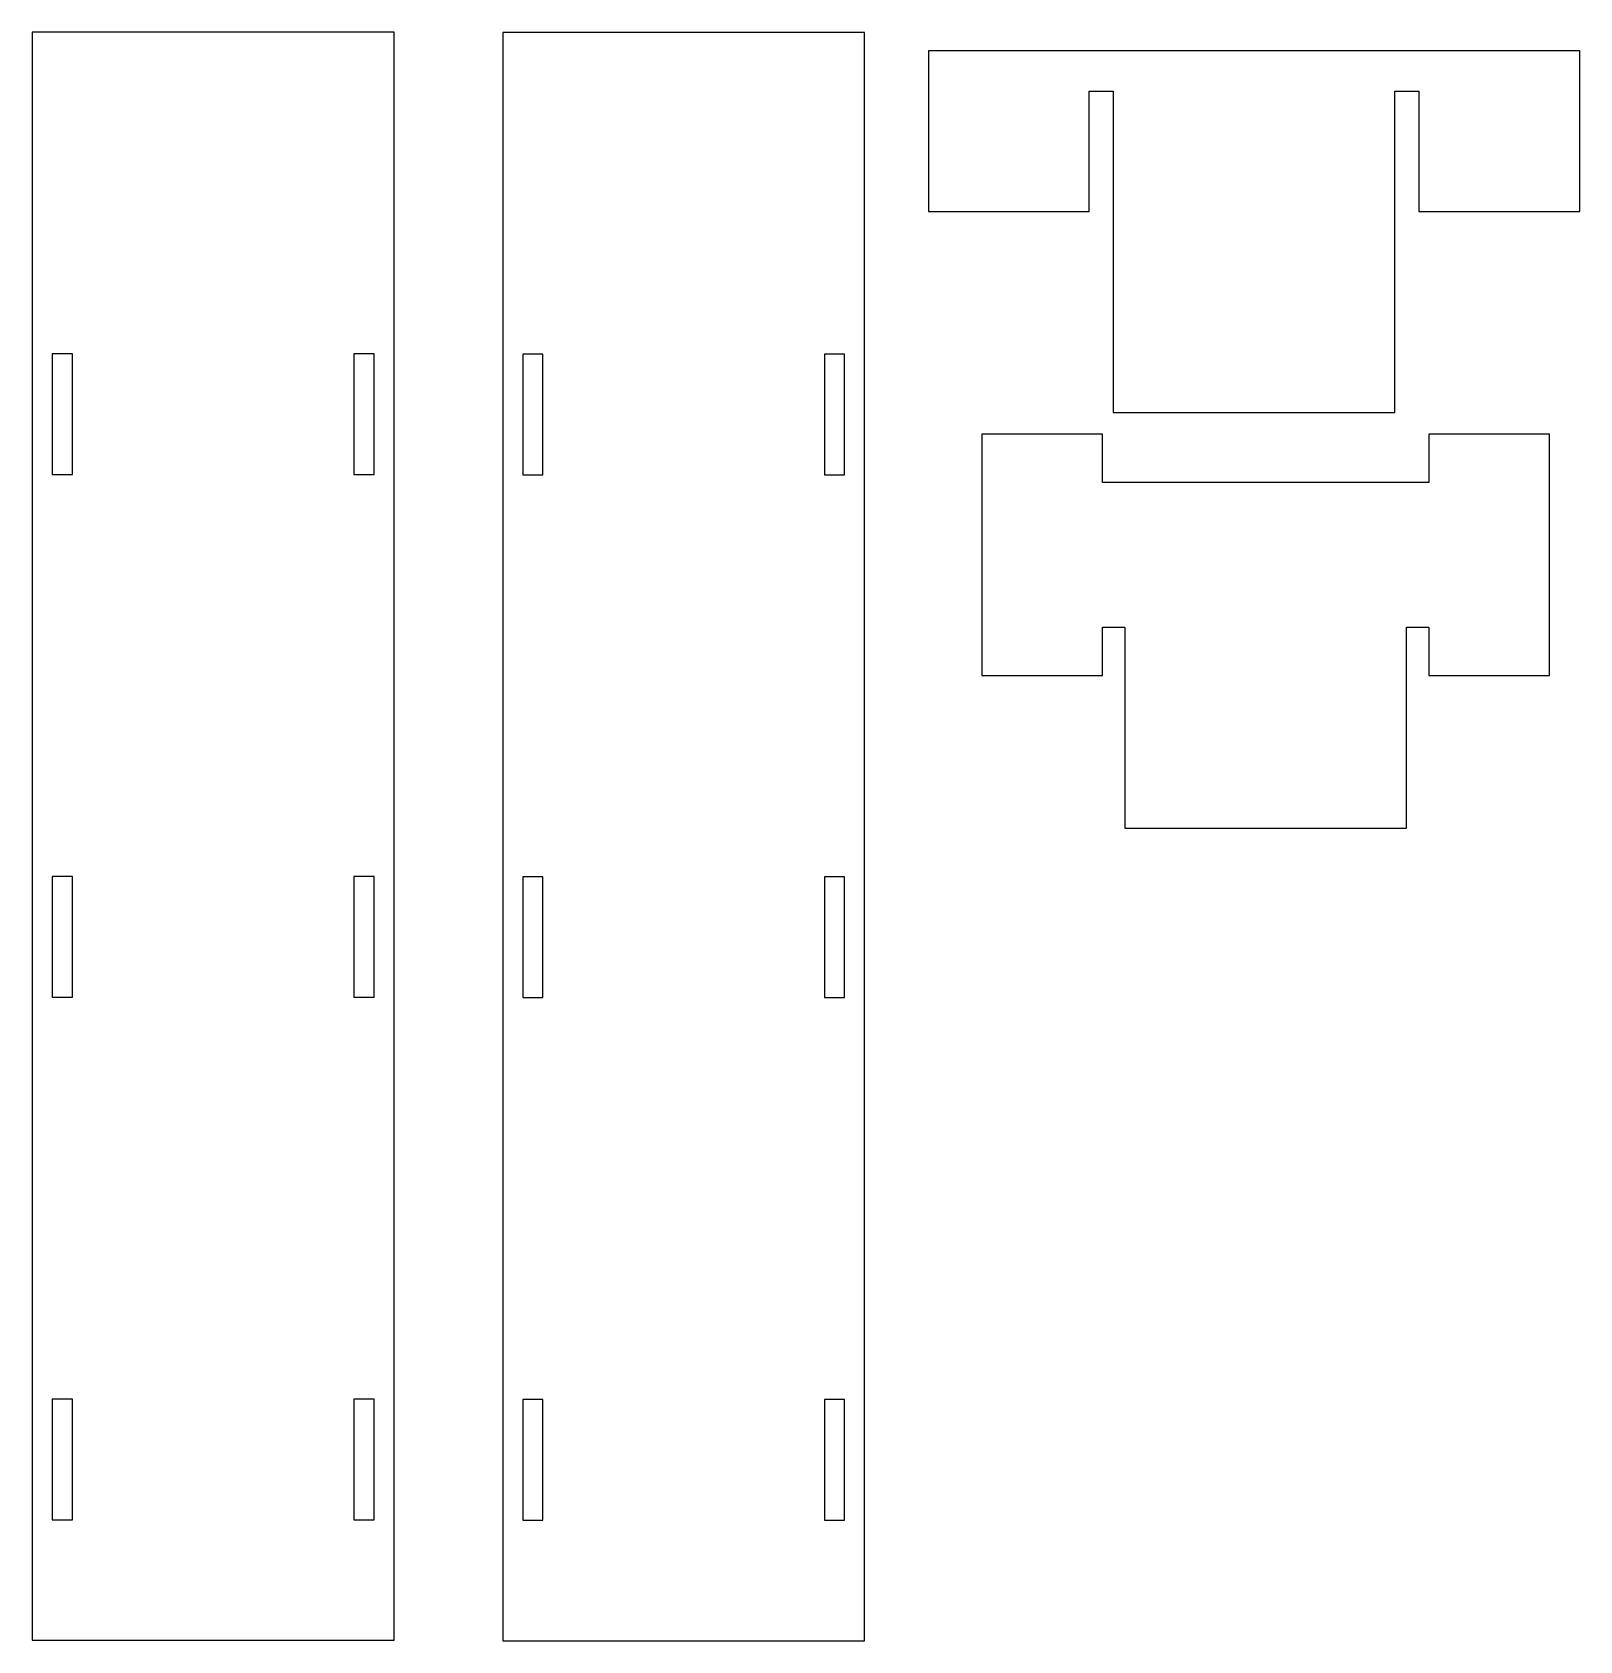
# Model space of a CAD drawing. Extents: x 0.6 to 10.3, y 0.9 to 10.9.
import ezdxf

# ---------------------------------------------------------------- set-up
doc = ezdxf.new("R2010")
doc.units = 0
doc.header["$MEASUREMENT"] = 0
doc.layers.get('0').update_dxf_attribs({"linetype": 'CONTINUOUS'})

msp = doc.modelspace()

# ---------------------------------------------------------------- linework, layer by layer
at = {"color": 5, "linetype": 'CONTINUOUS'}
for p, q in [((2.886, 10.874), (0.636, 10.874)), ((0.636, 10.874), (0.636, 0.874)), ((2.886, 0.874), (2.886, 10.874)), ((5.811, 10.871), (3.561, 10.871)), ((3.561, 10.871), (3.561, 0.871)), ((5.811, 0.871), (5.811, 10.871)), ((6.207, 10.758), (6.207, 9.758)), ((10.257, 10.758), (6.207, 10.758)), ((10.257, 9.758), (10.257, 10.758)), ((7.207, 10.508), (7.357, 10.508)), ((7.207, 9.758), (7.207, 10.508)), ((7.357, 10.508), (7.357, 8.508)), ((9.107, 10.508), (9.257, 10.508)), ((9.107, 8.508), (9.107, 10.508)), ((9.257, 10.508), (9.257, 9.758)), ((6.207, 9.758), (7.207, 9.758)), ((9.257, 9.758), (10.257, 9.758)), ((7.357, 8.508), (9.107, 8.508)), ((6.539, 8.374), (6.539, 6.874)), ((7.289, 8.374), (6.539, 8.374)), ((7.289, 8.074), (7.289, 8.374)), ((9.319, 8.374), (9.319, 8.074)), ((10.069, 8.374), (9.319, 8.374)), ((10.069, 6.874), (10.069, 8.374)), ((9.319, 8.074), (7.289, 8.074)), ((7.289, 7.174), (7.429, 7.174)), ((7.289, 6.874), (7.289, 7.174)), ((7.429, 7.174), (7.429, 5.924)), ((9.179, 7.174), (9.319, 7.174)), ((9.179, 5.924), (9.179, 7.174)), ((9.319, 7.174), (9.319, 6.874)), ((6.539, 6.874), (7.289, 6.874)), ((9.319, 6.874), (10.069, 6.874)), ((7.429, 5.924), (9.179, 5.924)), ((0.636, 0.874), (2.886, 0.874)), ((3.561, 0.871), (5.811, 0.871))]:
    msp.add_line(p, q, dxfattribs=at)
at = {"color": 1, "linetype": 'CONTINUOUS'}
for p, q in [((0.886, 8.874), (0.761, 8.874)), ((0.761, 8.874), (0.761, 8.124)), ((0.886, 8.124), (0.886, 8.874)), ((2.761, 8.874), (2.636, 8.874)), ((2.636, 8.874), (2.636, 8.124)), ((2.761, 8.124), (2.761, 8.874)), ((3.811, 8.871), (3.686, 8.871)), ((3.686, 8.871), (3.686, 8.121)), ((3.811, 8.121), (3.811, 8.871)), ((5.686, 8.871), (5.561, 8.871)), ((5.561, 8.871), (5.561, 8.121)), ((5.686, 8.121), (5.686, 8.871)), ((0.761, 8.124), (0.886, 8.124)), ((2.636, 8.124), (2.761, 8.124)), ((3.686, 8.121), (3.811, 8.121)), ((5.561, 8.121), (5.686, 8.121)), ((0.886, 5.624), (0.761, 5.624)), ((0.761, 5.624), (0.761, 4.874)), ((0.886, 4.874), (0.886, 5.624)), ((2.761, 5.624), (2.636, 5.624)), ((2.636, 5.624), (2.636, 4.874)), ((2.761, 4.874), (2.761, 5.624)), ((3.811, 5.621), (3.686, 5.621)), ((3.686, 5.621), (3.686, 4.871)), ((3.811, 4.871), (3.811, 5.621)), ((5.686, 5.621), (5.561, 5.621)), ((5.561, 5.621), (5.561, 4.871)), ((5.686, 4.871), (5.686, 5.621)), ((0.761, 4.874), (0.886, 4.874)), ((2.636, 4.874), (2.761, 4.874)), ((3.686, 4.871), (3.811, 4.871)), ((5.561, 4.871), (5.686, 4.871)), ((0.886, 2.374), (0.761, 2.374)), ((0.761, 2.374), (0.761, 1.624)), ((0.886, 1.624), (0.886, 2.374)), ((2.761, 2.374), (2.636, 2.374)), ((2.636, 2.374), (2.636, 1.624)), ((2.761, 1.624), (2.761, 2.374)), ((3.811, 2.371), (3.686, 2.371)), ((3.686, 2.371), (3.686, 1.621)), ((3.811, 1.621), (3.811, 2.371)), ((5.686, 2.371), (5.561, 2.371)), ((5.561, 2.371), (5.561, 1.621)), ((5.686, 1.621), (5.686, 2.371)), ((0.761, 1.624), (0.886, 1.624)), ((2.636, 1.624), (2.761, 1.624)), ((3.686, 1.621), (3.811, 1.621)), ((5.561, 1.621), (5.686, 1.621))]:
    msp.add_line(p, q, dxfattribs=at)

doc.saveas('drawing.dxf')
